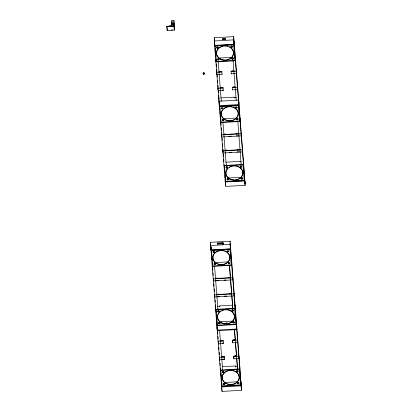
<?xml version="1.0" encoding="UTF-8"?>
<svg xmlns="http://www.w3.org/2000/svg" width="412" height="412" viewBox="0 0 412 412"><rect width="100%" height="100%" fill="white"/><g stroke="black" fill="none" stroke-linecap="round" stroke-linejoin="round"><path stroke-width="0.62" d="M226.281 323.636L226.657 323.353L226.894 323.647M223.263 38.362L223.093 38.434A1.535 0.839 -4.5 0 0 222.784 39.634L225.23 39.495A1.535 0.839 -4.5 0 0 224.731 38.28L223.263 38.362L223.139 39.027A1.535 0.839 -4.5 0 0 222.516 39.727M168.055 26.368L172.072 25.075L171.809 20.718L173.936 20.6L174.297 30.153L167.205 30.555L166.906 26.358L174.029 26.033L171.639 26.167M171.83 23.824L173.957 23.705L173.936 20.6M171.892 24.581L174.013 24.463L173.957 23.705M166.906 26.358L170.444 26.234M166.906 26.723L173.998 26.322L174.013 24.463M171.34 29.952L172.52 29.885M214.312 41.272L214.245 37.77L233.733 36.663L233.779 37.255M223.309 38.955L224.777 38.872A1.535 0.839 -4.5 0 1 225.565 39.444M214.611 45.423L234.104 44.316L234.083 41.118L238.476 97.515M234.114 44.465L214.626 45.572L214.595 42.802L214.657 46.015L234.15 44.908L234.093 41.262M218.288 58.113L231.081 57.386L231.111 57.829M234.835 57.618L235.365 57.592L235.386 60.791L215.898 61.898L215.878 59.338M231.673 58.03L233.444 57.932M218.633 71.884L221.841 71.703L222.032 74.371L216.892 74.66L216.707 71.997L216.707 72.285L221.847 71.992L221.841 71.703M236.194 70.89L236.2 71.178L231.06 71.472L231.055 71.178L234.268 70.998M231.055 71.178L231.245 73.846L236.385 73.552L236.38 73.264M219.879 87.916L223.093 87.73L223.278 90.398L218.139 90.692L217.953 88.024L217.958 88.317L223.093 88.024L223.093 87.73M237.446 86.917L237.446 87.21L232.306 87.499L232.306 87.21L235.52 87.025M221.991 90.182L223.278 90.11L223.278 90.398M232.306 87.21L232.492 89.873L237.631 89.584L237.631 89.291M220.842 97.917L234.181 97.16L234.227 97.757M236.545 97.706L234.186 97.84L234.181 97.16M238.455 100.121L218.963 101.228L218.942 98.025M238.352 105.642L219.92 106.687L221.126 122.122L239.552 121.076L238.347 105.354M223.021 118.816L235.808 118.09L235.844 118.532M238.177 118.635L235.813 118.769L235.808 118.09M223.474 134.523L239.192 133.627M228.665 136.315L231.178 136.171M236.21 135.883L238.723 135.744M224.72 150.55L240.443 149.659M229.283 152.378L231.802 152.234M236.828 151.951L239.346 151.807M225.838 162.184L240.958 161.329L240.963 162.004M223.974 165.495L243.461 164.388L243.441 161.185M242.962 164.573L242.967 164.862L224.535 165.907L225.74 181.342M227.728 178.03L240.428 177.309L240.474 177.902M242.205 177.886L240.428 177.989L240.428 177.309M225.21 181.373L244.702 180.265M225.246 181.821L244.733 180.713M245.094 185.312L225.601 186.42L214.266 40.968L233.758 39.861L245.094 185.312L245.027 181.522L245.073 182.114M210.671 245.81L210.609 242.302L230.097 241.2L230.143 241.793M223.026 243.801L217.711 244.105L217.701 242.9L223.016 242.601L223.072 244.393L223.016 242.601M223.062 243.193L217.747 243.492L217.701 242.9M210.975 249.955L230.468 248.848L230.447 245.65L236.39 321.937M230.478 248.997L210.99 250.105L210.954 246.757L211.16 249.415M214.683 262.645L228.629 261.852M231.199 262.156L231.729 262.125L231.75 265.323L212.262 266.43L212.237 263.232L212.386 265.153M215.115 278.502L230.205 277.642M216.537 280.505L219.05 280.366M224.082 280.078L225.967 279.969M216.367 294.529L231.456 293.674M217.155 296.573L219.673 296.429M224.071 296.182L226.59 296.037M217.474 306.698L219.838 306.564L219.833 305.884L232.533 305.163M234.541 305.05L235.072 305.019L235.097 308.217L215.605 309.324L215.579 306.126M234.598 308.691L216.171 309.742L217.371 325.176L235.803 324.131L234.598 308.403M218.715 322.575L221.074 322.442L221.11 322.89L221.074 321.762L233.223 321.072M220.029 322.272L221.301 322.199M236.37 324.543L216.877 325.65L216.851 322.452M217.222 330.105L236.715 328.997M220.013 340.832L223.227 340.652L223.412 343.32L218.278 343.608L218.272 343.32M232.445 340.42L237.58 340.127L237.58 339.838L237.765 342.501L232.631 342.794L232.44 340.127L235.654 339.946M222.13 343.098L223.412 343.026L223.412 343.32M221.265 356.864L224.478 356.679L224.664 359.346L219.524 359.64L219.524 359.346M233.692 356.447L238.831 356.159L238.831 355.865L239.017 358.533L233.877 358.826L233.692 356.159L236.9 355.973M222.094 359.202L224.664 359.058L224.664 359.346M222.217 366.721L235.551 365.964L235.587 366.407M235.592 367.087L235.556 366.639L237.327 366.541M224.638 382.532L236.787 381.842L236.823 382.29M221.651 386.945L241.144 385.843M241.494 390.293L230.123 244.398L210.63 245.506L222.001 391.4L241.494 390.293L241.422 386.497L241.468 387.095M233.795 39.001L233.789 38.419M244.738 179.405L244.733 178.823M230.159 243.538L230.154 242.956M236.406 323.683L236.4 323.101M244.723 177.66L238.78 101.373L238.8 104.576L219.308 105.678L219.287 102.48L219.354 106.275L238.847 105.168L238.826 101.965M233.795 39.392L234.098 43.25M238.486 98.679L238.522 99.122M238.491 99.647L238.795 103.505M244.738 179.797L245.042 183.654M242.967 164.862L244.167 180.296M224.731 38.28L224.777 38.872M215.193 45.984L216.393 61.419L234.825 60.373L233.619 44.651M214.245 37.77L214.292 38.362M214.652 42.997L214.848 45.511M215.09 48.652L215.285 51.16M215.481 53.673L215.677 56.186M215.924 59.333L216.073 61.234M216.269 63.772L216.516 66.945M216.717 69.479L216.913 72.018M217.109 74.557L217.309 77.096M217.557 80.263L217.752 82.802M217.953 85.341L218.149 87.88M218.396 91.052L218.545 92.952M218.741 95.491L218.988 98.623M219.575 106.214L219.823 109.355M220.018 111.863L220.214 114.376M220.461 117.518L220.626 122.601L240.119 121.494L240.098 118.296M220.853 122.601L221.053 125.16M221.254 127.72L221.455 130.285M221.651 132.844L221.852 135.404M222.053 137.963L222.253 140.528M222.501 143.726L222.701 146.286M222.902 148.85L223.098 151.41M223.299 153.97L223.5 156.529M223.701 159.094L223.896 161.653M224.143 164.805L224.339 167.318M224.535 169.826L224.731 172.34M224.978 175.481L225.173 177.989M225.58 183.222L225.534 182.624L225.555 185.534L225.246 180.899M214.297 39.526L214.333 39.974M214.564 42.941L214.601 43.384M219.261 103.201L219.297 103.644M225.508 183.345L225.539 183.788M230.421 246.371L230.452 246.814M236.699 326.958L236.663 326.515L236.704 327.54M241.128 383.804L241.164 384.252M241.396 387.218L241.432 387.661M214.307 40.494L214.611 45.129M219.308 105.39L219.045 101.347L219.05 102.125M230.159 243.925L230.468 248.56M236.406 324.069L236.715 328.704M241.138 384.772L241.442 389.407M229.984 249.476L231.183 264.911L212.757 265.956L211.552 250.522M230.442 277.966L229.448 265.163L232.79 308.351L231.843 295.893M230.596 279.887L231.693 293.972M235.293 340.214L234.454 329.43L237.523 369.054M235.494 342.753L236.529 356.076M236.73 358.61L237.523 368.761M232.44 340.127L232.631 342.794M233.692 356.159L233.877 358.826M223.067 243.358L223.098 243.801M217.783 244.105L217.747 243.657L217.752 244.239M219.833 305.884L219.869 306.327M221.074 321.762L221.105 322.21M210.609 242.302L210.656 242.9M211.356 251.928L211.552 254.441M211.799 257.582L211.995 260.09M212.587 267.712L212.788 270.272M212.989 272.837L213.184 275.396M213.437 278.594L213.637 281.159M213.833 283.719L214.034 286.278M214.235 288.838L214.436 291.397M214.683 294.601L214.884 297.16M215.085 299.725L215.28 302.284M215.481 304.844L215.677 307.378M215.873 309.891L216.068 312.404M216.315 315.546L216.511 318.054M216.707 320.567L216.897 323.044M217.345 328.766L217.201 326.901L217.268 330.697L236.761 329.59L236.694 325.794L241.19 386.142M217.541 331.305L217.742 333.838M217.938 336.377L218.139 338.916M218.334 341.455L218.581 344.623M218.777 347.162L218.978 349.7M219.174 352.239L219.375 354.773M219.622 357.946L219.817 360.485M220.013 363.024L220.214 365.557M220.41 368.086L220.605 370.594M220.853 373.736L221.048 376.249M221.244 378.757L221.44 381.27M210.661 244.064L210.697 244.507M210.929 247.473L210.965 247.921M217.206 328.065L217.175 327.622L217.212 328.647M221.641 384.911L221.671 385.354M210.666 245.032L210.97 248.889M217 326.304L217.217 329.039M221.646 385.879L221.857 388.614M173.998 26.322L174.297 30.153M171.809 20.718L172.005 23.263M166.937 26.435L167.205 30.555M172.005 23.613L171.871 22.336L171.979 25.384M174.147 24.468C174.188 26.327 174.055 22.506 174.091 24.287M245.037 183.263L245.001 182.238M238.754 102.284L238.79 103.118M234.057 42.029L234.093 42.863M241.396 387.414L241.437 388.243M230.421 246.561L230.457 247.396M225.508 183.541L225.544 184.37M219.261 103.391L219.297 104.226M214.564 43.136L214.601 43.966M210.929 247.669L210.965 248.503M244.996 183.062L245.001 183.834M244.785 180.389L244.79 181.162M244.677 177.067L244.749 180.863L225.256 181.965L225.246 180.513M242.488 151.626L242.493 151.92L223 153.027L222.835 150.658L222.835 150.947L242.328 149.839L242.328 149.551M241.241 135.6L241.241 135.888L221.749 136.995L221.584 134.626L221.589 134.92L241.082 133.812L241.077 133.519M241.159 164.228L241.159 164.517L237.812 121.334L237.817 121.622M241.391 388.037L241.396 388.815M241.077 382.048L241.097 385.246L221.605 386.353L221.594 384.432M238.538 100.24L238.543 101.017M238.43 96.923L238.497 100.425M239.805 365.722L239.825 368.92L220.332 370.028L220.322 368.107M236.148 99.962L236.148 100.25L233.084 60.631L233.084 60.919M236.663 327.334L236.668 328.112M236.452 324.666L236.457 325.439M236.344 321.345L236.411 324.847M236.787 381.842L236.792 382.521M233.841 39.985L233.846 40.757M233.733 36.663L233.8 40.165M235.551 365.964L235.556 366.639M232.492 89.584L232.492 89.873M231.24 73.557L231.245 73.846M231.081 57.386L231.086 58.066M230.457 245.799L230.514 249.445L211.021 250.553L211.001 247.349M230.205 244.517L230.21 245.294M230.097 241.2L230.164 244.702M226.27 165.073L226.276 165.361L222.928 122.179L222.933 122.467M225.292 181.496L225.297 182.269M224.478 356.679L224.478 356.972L219.338 357.266L219.338 356.972M222.027 74.078L222.032 74.371M223.227 340.652L223.227 340.94L218.092 341.234L218.087 340.945M221.265 100.806L221.265 101.095L218.2 61.476L218.2 61.764M222.635 369.605L222.64 369.899L219.57 330.275L219.57 330.568M221.944 389.35L222.001 391.4M221.635 384.329L221.697 387.249M217.907 308.902L217.907 309.196L214.559 266.008L214.564 266.301M217.17 328.441L217.175 329.219M214.353 41.092L214.358 41.864M214.642 296.717L214.642 297.006L234.134 295.898L234.134 295.61L233.97 293.529L233.975 293.823L214.482 294.93L214.477 294.637M213.39 280.685L213.395 280.979L232.883 279.872L232.883 279.578L232.723 277.503L232.723 277.791L213.231 278.898L213.231 278.61M210.712 245.624L210.717 246.402M217.696 280.325A1.241 1.04 -0.4 0 1 216.465 280.49M216.13 278.708A1.241 1.04 -0.4 0 1 217.644 278.672M228.629 277.946A1.241 1.04 -0.4 0 1 229.865 277.879M216.027 278.661A0.886 0.742 -0.4 0 1 217.783 278.625M228.439 277.894A0.886 0.742 -0.4 0 1 230.2 277.987M218.669 296.496A1.241 1.04 -0.4 0 1 217.433 296.388M217.382 294.74A1.241 1.04 -0.4 0 1 218.896 294.704M229.875 293.977A1.241 1.04 -0.4 0 1 231.117 293.905M217.273 294.693A0.886 0.742 -0.4 0 1 218.252 294.029A0.886 0.742 -0.4 0 1 219.04 294.848M229.69 293.921A0.886 0.742 -0.4 0 1 231.446 294.014M226.085 323.621A0.53 0.288 -4.5 0 1 226.662 323.255A0.53 0.288 -4.5 0 1 227.11 323.621M220.044 322.823A0.711 0.597 -0.4 0 1 219.302 323.575A0.711 0.597 -0.4 0 1 218.71 322.735A0.711 0.597 -0.4 0 1 219.859 322.56M219.107 310.916A0.711 0.597 -0.4 0 1 218.659 311.673A0.711 0.597 -0.4 0 1 217.757 311.302M217.737 310.993A0.711 0.597 -0.4 0 1 217.799 310.844M218.206 310.545A0.711 0.597 -0.4 0 1 219.024 310.777M233.202 309.978A0.711 0.597 -0.4 0 1 232.646 310.9A0.711 0.597 -0.4 0 1 231.977 310.035M232.224 309.803A0.711 0.597 -0.4 0 1 232.929 309.773M232.94 321.849A0.711 0.597 -0.4 0 1 234.14 321.865A0.711 0.597 -0.4 0 1 233.614 322.771A0.711 0.597 -0.4 0 1 232.862 321.993M231.595 311.261A8.523 7.138 -0.4 0 1 232.832 320.881A8.523 7.138 -0.4 0 1 221.481 322.714A8.523 7.138 -0.4 0 1 218.401 313.393M218.695 312.96A8.523 7.138 -0.4 0 1 219.771 311.771M220.641 311.091A8.523 7.138 -0.4 0 1 221.12 310.792M222.14 310.277A8.523 7.138 -0.4 0 1 222.681 310.066M223.237 309.891A8.523 7.138 -0.4 0 1 224.386 309.633M227.347 309.592A8.523 7.138 -0.4 0 1 228.506 309.819M229.067 309.978A8.523 7.138 -0.4 0 1 229.613 310.174M230.143 310.401A8.523 7.138 -0.4 0 1 230.653 310.658M215.358 263.459A0.711 0.597 -0.4 0 1 214.75 264.36A0.711 0.597 -0.4 0 1 214.127 263.469M214.384 263.253A0.711 0.597 -0.4 0 1 215.239 263.34M214.41 251.557A0.711 0.597 -0.4 0 1 214.261 252.355A0.711 0.597 -0.4 0 1 213.303 252.298A0.711 0.597 -0.4 0 1 213.282 251.495M228.588 250.759A0.711 0.597 -0.4 0 1 228.428 251.552A0.711 0.597 -0.4 0 1 227.476 251.49A0.711 0.597 -0.4 0 1 227.465 250.687M229.556 262.691A0.711 0.597 -0.4 0 1 228.876 263.551A0.711 0.597 -0.4 0 1 228.325 262.629M226.981 252.041A8.523 7.138 -0.4 0 1 228.217 261.661A8.523 7.138 -0.4 0 1 216.867 263.5A8.523 7.138 -0.4 0 1 213.787 254.178M214.075 253.74A8.523 7.138 -0.4 0 1 216.501 251.572M217.006 251.299A8.523 7.138 -0.4 0 1 218.623 250.671M219.189 250.527A8.523 7.138 -0.4 0 1 220.95 250.295M221.548 250.285A8.523 7.138 -0.4 0 1 223.314 250.47M224.452 250.759A8.523 7.138 -0.4 0 1 224.998 250.954M225.524 251.181A8.523 7.138 -0.4 0 1 226.523 251.727M221.27 340.904A1.241 1.04 -0.4 0 1 222.217 340.878M220.883 341.002A0.886 0.742 -0.4 0 1 222.645 340.961M233.774 340.163A1.241 1.04 -0.4 0 1 234.418 340.127M233.372 340.044A0.886 0.742 -0.4 0 1 235.01 340.132M222.516 356.931A1.241 1.04 -0.4 0 1 223.752 357.039M222.135 357.029A0.886 0.742 -0.4 0 1 223.891 356.988M235.025 356.195A1.241 1.04 -0.4 0 1 235.669 356.153M234.546 356.256A0.886 0.742 -0.4 0 1 236.261 356.159M237.837 370.584A0.711 0.597 -0.4 0 1 237.616 371.557A0.711 0.597 -0.4 0 1 236.627 371.011M236.72 370.718A0.711 0.597 -0.4 0 1 236.833 370.589M238.857 382.552A0.711 0.597 -0.4 0 1 238.708 383.345A0.711 0.597 -0.4 0 1 237.75 383.294A0.711 0.597 -0.4 0 1 237.734 382.491M224.684 383.361A0.711 0.597 -0.4 0 1 224.128 384.278A0.711 0.597 -0.4 0 1 223.458 383.418M223.695 371.418A0.711 0.597 -0.4 0 1 223.634 372.257A0.711 0.597 -0.4 0 1 222.635 372.206A0.711 0.597 -0.4 0 1 222.691 371.367M238.872 375.265A8.523 7.138 -0.4 0 1 234.016 383.922A8.523 7.138 -0.4 0 1 223.247 380.801A8.523 7.138 -0.4 0 1 225.848 371.495M226.353 371.222A8.523 7.138 -0.4 0 1 226.873 370.98M227.414 370.769A8.523 7.138 -0.4 0 1 227.97 370.594M229.118 370.337A8.523 7.138 -0.4 0 1 232.08 370.295M233.233 370.522A8.523 7.138 -0.4 0 1 234.346 370.877M235.381 371.361A8.523 7.138 -0.4 0 1 235.87 371.65M236.328 371.964A8.523 7.138 -0.4 0 1 238.682 374.796M237.801 150.107A1.241 1.04 -0.4 0 1 239.537 149.875M225.709 150.56A1.241 1.04 -0.4 0 1 227.223 150.638M237.987 150.246A0.886 0.742 -0.4 0 1 238.548 149.232A0.886 0.742 -0.4 0 1 239.676 149.829M225.524 150.504A0.886 0.742 -0.4 0 1 227.28 150.596M236.55 134.08A1.241 1.04 -0.4 0 1 238.291 133.849M224.463 134.528A1.241 1.04 -0.4 0 1 225.704 134.461M236.673 134.034A0.886 0.742 -0.4 0 1 238.363 133.612M224.277 134.477A0.886 0.742 -0.4 0 1 226.034 134.57M236.972 106.95A0.711 0.597 -0.4 0 1 236.364 107.846A0.711 0.597 -0.4 0 1 235.741 106.96M223.788 119.748A0.711 0.597 -0.4 0 1 223.052 120.525A0.711 0.597 -0.4 0 1 222.48 119.66M222.722 119.434A0.711 0.597 -0.4 0 1 223.587 119.49M222.82 107.79A0.711 0.597 -0.4 0 1 222.14 108.655A0.711 0.597 -0.4 0 1 221.594 107.733M238.048 111.992A8.523 7.138 -0.4 0 1 229.257 120.721A8.523 7.138 -0.4 0 1 221.687 111.261M221.903 110.797A8.523 7.138 -0.4 0 1 222.444 109.911M223.943 108.366A8.523 7.138 -0.4 0 1 224.87 107.738M225.369 107.47A8.523 7.138 -0.4 0 1 226.986 106.837M227.558 106.693A8.523 7.138 -0.4 0 1 228.727 106.507M230.509 106.481A8.523 7.138 -0.4 0 1 231.683 106.636M232.816 106.929A8.523 7.138 -0.4 0 1 233.367 107.125M233.892 107.352A8.523 7.138 -0.4 0 1 234.886 107.892M235.782 108.547A8.523 7.138 -0.4 0 1 237.894 111.513M242.575 178.154A0.711 0.597 -0.4 0 1 242.127 178.911A0.711 0.597 -0.4 0 1 241.226 178.535A0.711 0.597 -0.4 0 1 241.674 177.783M242.04 177.763A0.711 0.597 -0.4 0 1 242.493 178.015M228.047 178.623A0.711 0.597 -0.4 0 1 228.382 179.375A0.711 0.597 -0.4 0 1 227.517 179.72A0.711 0.597 -0.4 0 1 227.033 179.029M227.197 178.751A0.711 0.597 -0.4 0 1 227.506 178.587M227.434 167.009A0.711 0.597 -0.4 0 1 226.852 167.869A0.711 0.597 -0.4 0 1 226.126 167.092M226.327 166.834A0.711 0.597 -0.4 0 1 227.192 166.778M239.506 167.112A8.523 7.138 -0.4 0 1 241.2 177.047A8.523 7.138 -0.4 0 1 229.355 178.607A8.523 7.138 -0.4 0 1 227.388 168.709M229.01 167.257A8.523 7.138 -0.4 0 1 229.989 166.69M230.509 166.448A8.523 7.138 -0.4 0 1 231.05 166.237M231.606 166.057A8.523 7.138 -0.4 0 1 232.754 165.799M236.297 165.856A8.523 7.138 -0.4 0 1 236.869 165.984M237.436 166.149A8.523 7.138 -0.4 0 1 239.017 166.829M233.166 87.576A1.241 1.04 -0.4 0 1 233.753 87.354M233.058 87.529A0.886 0.742 -0.4 0 1 234.634 87.138M220.739 87.983A0.886 0.742 -0.4 0 1 222.274 87.895M231.915 71.544A1.241 1.04 -0.4 0 1 233.429 71.513M231.812 71.503A0.886 0.742 -0.4 0 1 233.383 71.111M219.493 71.956A0.886 0.742 -0.4 0 1 221.028 71.868M225.57 39.665A1.535 0.839 -4.5 0 1 225.534 39.773M232.317 46.391A0.711 0.597 -0.4 0 1 231.575 47.143A0.711 0.597 -0.4 0 1 230.983 46.304A0.711 0.597 -0.4 0 1 232.126 46.123M232.873 57.891A0.711 0.597 -0.4 0 1 233.089 58.818A0.711 0.597 -0.4 0 1 231.961 58.756A0.711 0.597 -0.4 0 1 232.327 57.86M219.086 59.194A0.711 0.597 -0.4 0 1 218.324 59.822A0.711 0.597 -0.4 0 1 217.685 59.107M217.747 58.957A0.711 0.597 -0.4 0 1 217.994 58.731M218.7 58.7A0.711 0.597 -0.4 0 1 218.973 58.906M216.861 47.03A0.711 0.597 -0.4 0 1 218.061 47.04A0.711 0.597 -0.4 0 1 217.536 47.947A0.711 0.597 -0.4 0 1 216.779 47.169M232.471 49.435A8.523 7.138 -0.4 0 1 226.013 59.977A8.523 7.138 -0.4 0 1 216.779 51.036M216.954 50.558A8.523 7.138 -0.4 0 1 217.17 50.094M217.423 49.641A8.523 7.138 -0.4 0 1 220.641 46.767M221.162 46.525A8.523 7.138 -0.4 0 1 221.702 46.314M222.259 46.134A8.523 7.138 -0.4 0 1 222.825 45.989M226.95 45.933A8.523 7.138 -0.4 0 1 227.527 46.062M229.165 46.649A8.523 7.138 -0.4 0 1 229.669 46.906M230.159 47.189A8.523 7.138 -0.4 0 1 232.167 49.007M203.446 73.228C203.945 74.376 204.45 72.373 203.446 73.228M203.446 73.619C203.95 74.763 204.45 72.759 203.446 73.619M239.331 369.394L220.899 370.445L222.104 385.879L240.531 384.834L239.331 369.394M226.27 323.353A0.53 0.288 -4.5 0 0 227.105 323.101A0.53 0.288 -4.5 0 0 226.353 322.848A0.53 0.288 -4.5 0 0 226.27 323.353M221.316 322.92A8.523 7.138 -0.4 0 0 234.495 317.317A8.523 7.138 -0.4 0 0 222.14 310.571A8.523 7.138 -0.4 0 0 221.316 322.92M218.86 323.698A0.711 0.597 -0.4 0 0 220.049 323.42A0.711 0.597 -0.4 0 0 219.174 322.699A0.711 0.597 -0.4 0 0 218.86 323.698M217.963 311.848A0.711 0.597 -0.4 0 0 219.132 311.518A0.711 0.597 -0.4 0 0 218.211 310.839A0.711 0.597 -0.4 0 0 217.963 311.848M232.136 311.039A0.711 0.597 -0.4 0 0 233.305 310.72A0.711 0.597 -0.4 0 0 232.394 310.03A0.711 0.597 -0.4 0 0 232.136 311.039M233.146 322.967A0.711 0.597 -0.4 0 0 234.243 322.503A0.711 0.597 -0.4 0 0 233.218 321.937A0.711 0.597 -0.4 0 0 233.146 322.967M216.702 263.701A8.523 7.138 -0.4 0 0 229.881 258.097A8.523 7.138 -0.4 0 0 217.526 251.351A8.523 7.138 -0.4 0 0 216.702 263.701M214.245 264.478A0.711 0.597 -0.4 0 0 215.43 264.2A0.711 0.597 -0.4 0 0 214.554 263.479A0.711 0.597 -0.4 0 0 214.245 264.478M213.349 252.628A0.711 0.597 -0.4 0 0 214.518 252.298A0.711 0.597 -0.4 0 0 213.591 251.619A0.711 0.597 -0.4 0 0 213.349 252.628M227.517 251.82A0.711 0.597 -0.4 0 0 228.691 251.5A0.711 0.597 -0.4 0 0 227.774 250.81A0.711 0.597 -0.4 0 0 227.517 251.82M228.531 263.747A0.711 0.597 -0.4 0 0 229.628 263.283A0.711 0.597 -0.4 0 0 228.603 262.717A0.711 0.597 -0.4 0 0 228.531 263.747M226.049 383.623A8.523 7.138 -0.4 0 0 239.228 378.02A8.523 7.138 -0.4 0 0 226.873 371.274A8.523 7.138 -0.4 0 0 226.049 383.623M236.843 371.722A0.711 0.597 -0.4 0 0 238.028 371.449A0.711 0.597 -0.4 0 0 237.152 370.723A0.711 0.597 -0.4 0 0 236.843 371.722M237.796 383.618A0.711 0.597 -0.4 0 0 238.965 383.289A0.711 0.597 -0.4 0 0 238.043 382.609A0.711 0.597 -0.4 0 0 237.796 383.618M223.618 384.422A0.711 0.597 -0.4 0 0 224.787 384.097A0.711 0.597 -0.4 0 0 223.87 383.412A0.711 0.597 -0.4 0 0 223.618 384.422M222.774 372.603A0.711 0.597 -0.4 0 0 223.876 372.139A0.711 0.597 -0.4 0 0 222.851 371.572A0.711 0.597 -0.4 0 0 222.774 372.603M203.322 74.134A0.711 0.597 -0.4 0 0 204.486 73.8A0.711 0.597 -0.4 0 0 203.564 73.12A0.711 0.597 -0.4 0 0 203.322 74.134M203.322 73.743A0.711 0.597 -0.4 0 0 204.486 73.413A0.711 0.597 -0.4 0 0 203.559 72.733A0.711 0.597 -0.4 0 0 203.322 73.743M225.07 119.866A8.523 7.138 -0.4 0 0 238.249 114.263A8.523 7.138 -0.4 0 0 225.894 107.517A8.523 7.138 -0.4 0 0 225.07 119.866M235.865 107.97A0.711 0.597 -0.4 0 0 237.049 107.692A0.711 0.597 -0.4 0 0 236.174 106.971A0.711 0.597 -0.4 0 0 235.865 107.97M236.818 119.866A0.711 0.597 -0.4 0 0 237.987 119.537A0.711 0.597 -0.4 0 0 237.06 118.857A0.711 0.597 -0.4 0 0 236.818 119.866M222.635 120.665A0.711 0.597 -0.4 0 0 223.809 120.345A0.711 0.597 -0.4 0 0 222.892 119.655A0.711 0.597 -0.4 0 0 222.635 120.665M221.795 108.845A0.711 0.597 -0.4 0 0 222.897 108.382A0.711 0.597 -0.4 0 0 221.867 107.815A0.711 0.597 -0.4 0 0 221.795 108.845M236.818 119.573A0.711 0.597 -0.4 0 0 237.982 119.243A0.711 0.597 -0.4 0 0 237.06 118.563A0.711 0.597 -0.4 0 0 236.818 119.573M229.685 179.086A8.523 7.138 -0.4 0 0 242.864 173.483A8.523 7.138 -0.4 0 0 230.509 166.736A8.523 7.138 -0.4 0 0 229.685 179.086M240.479 167.19A0.711 0.597 -0.4 0 0 241.664 166.912A0.711 0.597 -0.4 0 0 240.788 166.19A0.711 0.597 -0.4 0 0 240.479 167.19M241.432 179.086A0.711 0.597 -0.4 0 0 242.601 178.751A0.711 0.597 -0.4 0 0 241.679 178.072A0.711 0.597 -0.4 0 0 241.432 179.086M227.254 179.884A0.711 0.597 -0.4 0 0 228.423 179.565A0.711 0.597 -0.4 0 0 227.512 178.875A0.711 0.597 -0.4 0 0 227.254 179.884M226.409 168.065A0.711 0.597 -0.4 0 0 227.512 167.602A0.711 0.597 -0.4 0 0 226.487 167.035A0.711 0.597 -0.4 0 0 226.409 168.065M240.479 166.896A0.711 0.597 -0.4 0 0 241.664 166.623A0.711 0.597 -0.4 0 0 240.788 165.897A0.711 0.597 -0.4 0 0 240.479 166.896M220.338 59.163A8.523 7.138 -0.4 0 0 233.516 53.56A8.523 7.138 -0.4 0 0 221.162 46.814A8.523 7.138 -0.4 0 0 220.338 59.163M231.132 47.267A0.711 0.597 -0.4 0 0 232.317 46.989A0.711 0.597 -0.4 0 0 231.441 46.268A0.711 0.597 -0.4 0 0 231.132 47.267M232.085 59.163A0.711 0.597 -0.4 0 0 233.254 58.834A0.711 0.597 -0.4 0 0 232.332 58.149A0.711 0.597 -0.4 0 0 232.085 59.163M217.907 59.961A0.711 0.597 -0.4 0 0 219.076 59.642A0.711 0.597 -0.4 0 0 218.164 58.952A0.711 0.597 -0.4 0 0 217.907 59.961M217.062 48.142A0.711 0.597 -0.4 0 0 218.164 47.679A0.711 0.597 -0.4 0 0 217.139 47.112A0.711 0.597 -0.4 0 0 217.062 48.142"/></g></svg>
